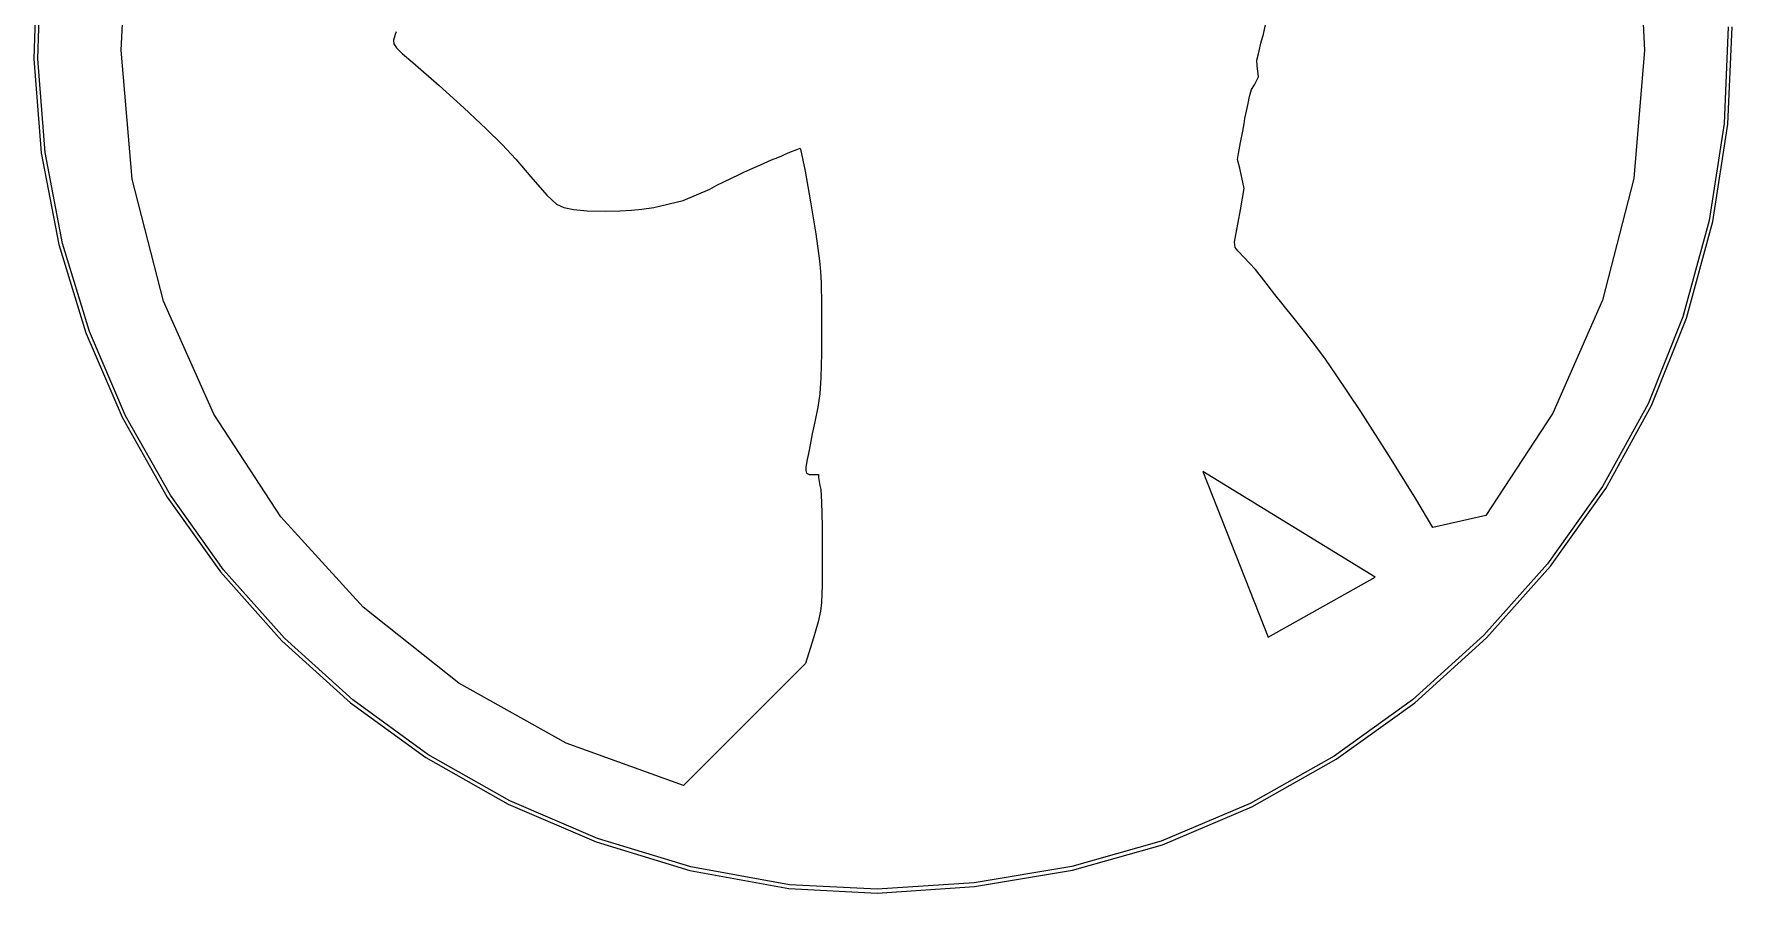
# Model space of a CAD drawing. Extents: x 23 to 468, y 457 to 580.
# Drawn here: x 23.2 to 125.5, y 470.1 to 521.9 of the extents above; entities that cross this region are included whole.
import ezdxf

# ---------------------------------------------------------------- set-up
doc = ezdxf.new("R2010")
doc.units = 0
doc.layers.get('0').update_dxf_attribs({"linetype": 'CONTINUOUS'})

msp = doc.modelspace()

# ---------------------------------------------------------------- linework, layer by layer
at = {"color": 0}
for p, q in [((23.3467, 526.126), (23.1565, 520.361)), ((23.3826, 520.365), (23.5727, 526.105)), ((28.4179, 520.891), (28.6536, 525.582)), ((119.947, 525.582), (120.184, 520.891)), ((97.2206, 521.839), (97.4355, 522.781)), ((44.9132, 521.829), (44.8084, 521.476)), ((44.9778, 521.981), (44.9132, 521.829)), ((97.0717, 521.303), (97.2206, 521.839)), ((125.225, 522.288), (124.973, 516.46)), ((125.2, 516.435), (125.452, 522.291)), ((29.0725, 513.122), (28.4179, 520.891)), ((44.8084, 521.476), (44.8331, 521.261)), ((44.8331, 521.261), (44.9986, 521.014)), ((44.9986, 521.014), (45.3542, 520.668)), ((96.9299, 520.665), (97.0111, 521.028)), ((97.0111, 521.028), (97.0717, 521.303)), ((120.184, 520.891), (119.532, 513.147)), ((23.1565, 520.361), (23.6003, 514.699)), ((23.8235, 514.727), (23.3826, 520.365)), ((45.3542, 520.668), (45.9726, 520.136)), ((45.9726, 520.136), (47.559, 518.763)), ((96.8167, 520.273), (96.9299, 520.665)), ((96.8446, 519.942), (96.8167, 520.273)), ((96.9243, 519.285), (96.8446, 519.942)), ((47.559, 518.763), (49.0499, 517.412)), ((96.5041, 518.513), (96.6886, 518.791)), ((96.6886, 518.791), (96.9243, 519.285)), ((96.1926, 517.204), (96.3013, 517.677)), ((96.3013, 517.677), (96.3923, 518.089)), ((96.3923, 518.089), (96.5041, 518.513)), ((49.0499, 517.412), (50.4074, 516.149)), ((96.0519, 516.453), (96.1002, 516.77)), ((96.1002, 516.77), (96.1926, 517.204)), ((50.4074, 516.149), (51.3662, 515.207)), ((95.848, 515.327), (95.9817, 516.012)), ((95.9817, 516.012), (96.0519, 516.453)), ((124.973, 516.46), (124.065, 510.621)), ((124.288, 510.572), (125.2, 516.435)), ((23.6003, 514.699), (24.6517, 509.185)), ((24.8708, 509.238), (23.8235, 514.727)), ((51.3662, 515.207), (52.1765, 514.325)), ((68.2113, 514.516), (68.4156, 514.611)), ((68.4156, 514.611), (68.694, 514.738)), ((68.694, 514.738), (69.1074, 514.904)), ((69.1074, 514.904), (69.3099, 514.978)), ((69.3099, 514.978), (69.3251, 514.918)), ((69.3251, 514.918), (69.6115, 513.588)), ((95.6691, 514.304), (95.7199, 514.664)), ((95.7199, 514.664), (95.848, 515.327)), ((52.1765, 514.325), (53.0888, 513.249)), ((65.6304, 513.398), (65.9158, 513.532)), ((65.9158, 513.532), (66.2725, 513.69)), ((66.2725, 513.69), (66.9286, 513.98)), ((66.9286, 513.98), (67.5929, 514.272)), ((67.5929, 514.272), (67.9633, 514.424)), ((67.9633, 514.424), (68.2113, 514.516)), ((69.6115, 513.588), (69.9463, 511.75)), ((95.8081, 513.786), (95.6691, 514.304)), ((96.067, 512.561), (95.8081, 513.786)), ((30.9645, 505.777), (29.0725, 513.122)), ((53.0888, 513.249), (54.0466, 512.145)), ((62.2596, 511.828), (63.8679, 512.523)), ((63.8679, 512.523), (64.3033, 512.745)), ((64.3033, 512.745), (64.7181, 512.953)), ((64.7181, 512.953), (65.1799, 513.179)), ((65.1799, 513.179), (65.6304, 513.398)), ((95.848, 511.263), (96.067, 512.561)), ((119.532, 513.147), (117.653, 505.823)), ((54.0466, 512.145), (54.6379, 511.612)), ((54.6379, 511.612), (55.0718, 511.411)), ((60.4919, 511.408), (62.2596, 511.828)), ((69.9463, 511.75), (70.255, 509.817)), ((55.0718, 511.411), (55.6602, 511.284)), ((55.6602, 511.284), (56.4734, 511.214)), ((56.4734, 511.214), (57.5839, 511.193)), ((57.5839, 511.193), (58.4563, 511.203)), ((58.4563, 511.203), (59.1453, 511.239)), ((59.1453, 511.239), (59.7807, 511.302)), ((59.7807, 511.302), (60.4919, 511.408)), ((95.5643, 509.771), (95.7061, 510.501)), ((95.7061, 510.501), (95.848, 511.263)), ((124.065, 510.621), (122.494, 504.821)), ((122.71, 504.751), (124.288, 510.572)), ((70.255, 509.817), (70.4702, 508.201)), ((95.4747, 509.323), (95.5643, 509.771)), ((24.6517, 509.185), (26.2847, 503.865)), ((26.4956, 503.94), (24.8708, 509.238)), ((95.5269, 508.998), (95.4747, 509.323)), ((95.5809, 508.928), (95.5269, 508.998)), ((95.7005, 508.787), (95.5809, 508.928)), ((96.0508, 508.416), (95.7005, 508.787)), ((96.7412, 507.675), (96.0508, 508.416)), ((70.4702, 508.201), (70.5446, 507.559)), ((70.5446, 507.559), (70.575, 506.871)), ((97.2495, 507.033), (96.7412, 507.675)), ((70.575, 506.871), (70.5968, 505.545)), ((97.9096, 506.162), (97.2495, 507.033)), ((33.9865, 498.962), (30.9645, 505.777)), ((70.5968, 505.545), (70.6039, 503.989)), ((98.9873, 504.818), (97.9096, 506.162)), ((117.653, 505.823), (114.647, 499.025)), ((99.7673, 503.848), (98.9873, 504.818)), ((122.494, 504.821), (120.392, 499.593)), ((120.599, 499.495), (122.71, 504.751)), ((26.2847, 503.865), (28.4716, 498.775)), ((28.6714, 498.874), (26.4956, 503.94)), ((70.6039, 503.989), (70.594, 502.62)), ((100.379, 503.058), (99.7673, 503.848)), ((70.594, 502.62), (70.5584, 501.174)), ((100.952, 502.274), (100.379, 503.058)), ((101.611, 501.336), (100.952, 502.274)), ((103.081, 499.131), (101.611, 501.336)), ((70.5584, 501.174), (70.4977, 500.189)), ((70.3873, 499.389), (70.2, 498.503)), ((70.4977, 500.189), (70.3873, 499.389)), ((120.392, 499.593), (117.656, 494.616)), ((117.85, 494.492), (120.599, 499.495)), ((28.4716, 498.775), (31.185, 493.959)), ((31.3724, 494.079), (28.6714, 498.874)), ((38.0326, 492.781), (33.9865, 498.962)), ((70.2, 498.503), (70.0416, 497.78)), ((104.819, 496.422), (103.081, 499.131)), ((114.647, 499.025), (110.628, 492.859)), ((70.0416, 497.78), (69.9107, 497.113)), ((69.7286, 496.231), (69.657, 495.769)), ((69.8101, 496.598), (69.7286, 496.231)), ((69.9107, 497.113), (69.8101, 496.598)), ((106.405, 493.868), (104.819, 496.422)), ((69.657, 495.769), (69.6613, 495.572)), ((69.6613, 495.572), (69.7025, 495.42)), ((69.7025, 495.42), (69.8638, 495.339)), ((69.8638, 495.339), (70.1587, 495.332)), ((70.1587, 495.332), (70.4152, 495.339)), ((70.4152, 495.339), (70.4152, 495.141)), ((70.4152, 495.141), (70.4991, 494.679)), ((103.957, 489.158), (93.5814, 495.505)), ((93.5814, 495.505), (97.5085, 485.528)), ((70.4991, 494.679), (70.5584, 494.436)), ((70.5584, 494.436), (70.6039, 493.66)), ((117.656, 494.616), (114.34, 489.948)), ((114.519, 489.804), (117.85, 494.492)), ((31.185, 493.959), (34.3986, 489.462)), ((34.5722, 489.599), (31.3724, 494.079)), ((70.6039, 493.66), (70.6367, 492.234)), ((107.419, 492.132), (106.405, 493.868)), ((42.992, 487.348), (38.0326, 492.781)), ((70.6367, 492.234), (70.648, 490.382)), ((110.628, 492.859), (107.419, 492.132)), ((70.648, 490.382), (70.6356, 488.657)), ((34.3986, 489.462), (38.0848, 485.32)), ((38.2432, 485.479), (34.5722, 489.599)), ((97.5085, 485.528), (103.957, 489.158)), ((114.34, 489.948), (110.502, 485.648)), ((110.665, 485.486), (114.519, 489.804)), ((70.6356, 488.657), (70.6039, 487.627)), ((48.7578, 482.766), (42.992, 487.348)), ((70.5362, 487.098), (70.3929, 486.463)), ((70.6039, 487.627), (70.5362, 487.098)), ((70.3929, 486.463), (70.1132, 485.493)), ((38.0848, 485.32), (42.219, 481.584)), ((42.358, 481.757), (38.2432, 485.479)), ((70.1132, 485.493), (69.6352, 483.955)), ((110.502, 485.648), (106.198, 481.767)), ((106.343, 481.591), (110.665, 485.486)), ((69.6352, 483.955), (62.2804, 476.596)), ((55.2235, 479.146), (48.7578, 482.766)), ((42.219, 481.584), (46.7706, 478.289)), ((46.8919, 478.48), (42.358, 481.757)), ((106.198, 481.767), (101.487, 478.374)), ((101.61, 478.18), (106.343, 481.591)), ((62.2804, 476.596), (55.2235, 479.146)), ((46.7706, 478.289), (51.7165, 475.481)), ((51.8156, 475.682), (46.8919, 478.48)), ((101.487, 478.374), (96.4212, 475.513)), ((96.5218, 475.312), (101.61, 478.18)), ((57.1045, 473.414), (51.8156, 475.682)), ((51.7165, 475.481), (57.0272, 473.202)), ((96.4212, 475.513), (91.0622, 473.248)), ((91.138, 473.036), (96.5218, 475.312)), ((57.0272, 473.202), (62.6759, 471.491)), ((62.7295, 471.71), (57.1045, 473.414)), ((91.0622, 473.248), (85.6738, 471.734)), ((85.7236, 471.512), (91.138, 473.036)), ((68.6675, 470.62), (62.7295, 471.71)), ((85.6738, 471.734), (79.7899, 470.75)), ((62.6759, 471.491), (68.6386, 470.394)), ((73.9429, 470.355), (68.6675, 470.62)), ((79.7899, 470.75), (73.9429, 470.355)), ((79.8174, 470.521), (85.7236, 471.512)), ((68.6386, 470.394), (73.9468, 470.129)), ((73.9468, 470.129), (79.8174, 470.521))]:
    msp.add_line(p, q, dxfattribs=at)

doc.saveas('drawing.dxf')
